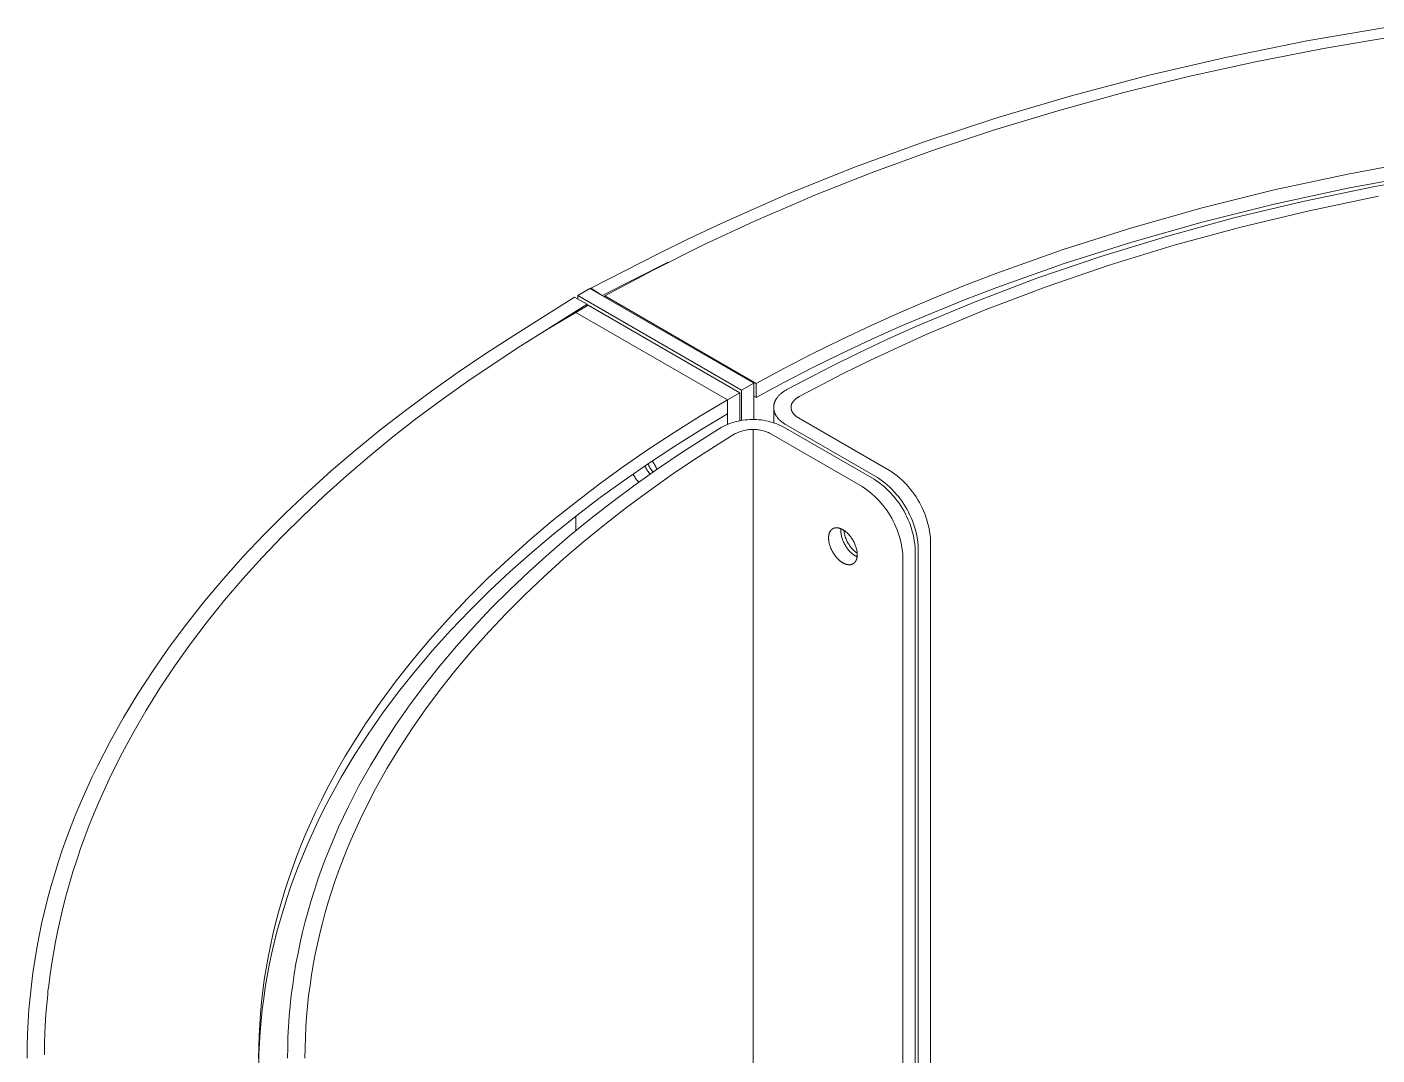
# Model space of a CAD drawing. Header units: millimetres. Extents: x 375 to 2759, y 807 to 2485.
# Drawn here: x 2067 to 2300.1, y 1610 to 1787.6 of the extents above; entities that cross this region are included whole.
import ezdxf

# ---------------------------------------------------------------- set-up
doc = ezdxf.new("R2010")
doc.units = ezdxf.units.MM
doc.layers.add('ZANO_R', color=7, linetype='Continuous', lineweight=0)

msp = doc.modelspace()

# ---------------------------------------------------------------- linework, layer by layer
at = {"layer": 'ZANO_R'}
for p, q in [((2301.96, 1787.63), (2288.03, 1785.22)), ((2290.88, 1783.93), (2302.74, 1785.96)), ((2288.03, 1785.22), (2274.3, 1782.44)), ((2279.16, 1781.63), (2290.88, 1783.93)), ((2274.3, 1782.44), (2260.8, 1779.3)), ((2267.58, 1779.06), (2279.16, 1781.63)), ((2260.8, 1779.3), (2247.57, 1775.82)), ((2256.2, 1776.24), (2267.58, 1779.06)), ((2247.57, 1775.82), (2234.66, 1772)), ((2245.02, 1773.16), (2256.2, 1776.24)), ((2234.66, 1772), (2222.1, 1767.86)), ((2234.07, 1769.84), (2245.02, 1773.16)), ((2223.38, 1766.28), (2234.07, 1769.84)), ((2222.1, 1767.86), (2209.93, 1763.41)), ((2212.98, 1762.5), (2223.38, 1766.28)), ((2209.93, 1763.41), (2198.17, 1758.68)), ((2202.87, 1758.5), (2212.98, 1762.5)), ((2295.11, 1762.23), (2308.01, 1764.62)), ((2282.41, 1759.48), (2295.11, 1762.23)), ((2308.01, 1762.17), (2295.11, 1759.78)), ((2311.77, 1762.24), (2299.47, 1760.04)), ((2198.17, 1758.68), (2186.87, 1753.68)), ((2192.52, 1754.06), (2201.33, 1757.86)), ((2201.33, 1757.86), (2202.87, 1758.5)), ((2269.96, 1756.38), (2282.41, 1759.48)), ((2295.11, 1759.78), (2282.41, 1757.03)), ((2299.47, 1760.04), (2287.35, 1757.51)), ((2288.44, 1755.89), (2300.43, 1758.4)), ((2257.79, 1752.94), (2269.96, 1756.38)), ((2282.41, 1757.03), (2269.96, 1753.93)), ((2287.35, 1757.51), (2275.44, 1754.65)), ((2276.66, 1753.06), (2288.44, 1755.89)), ((2186.87, 1753.68), (2181.39, 1751.09)), ((2183.82, 1750), (2192.52, 1754.06)), ((2269.96, 1753.93), (2257.79, 1750.49)), ((2275.44, 1754.65), (2263.8, 1751.47)), ((2181.39, 1751.09), (2176.03, 1748.43)), ((2245.96, 1749.17), (2257.79, 1752.94)), ((2263.8, 1751.47), (2252.45, 1747.99)), ((2265.14, 1749.92), (2276.66, 1753.06)), ((2175.24, 1745.71), (2183.82, 1750)), ((2234.49, 1745.1), (2245.96, 1749.17)), ((2257.79, 1750.49), (2245.96, 1746.72)), ((2253.92, 1746.48), (2265.14, 1749.92)), ((2164.38, 1742.53), (2176.03, 1748.43)), ((2166.35, 1741.23), (2177.75, 1747)), ((2245.96, 1746.72), (2234.49, 1742.65)), ((2252.45, 1747.99), (2241.43, 1744.22)), ((2243.01, 1742.75), (2253.92, 1746.48)), ((2166.79, 1741.17), (2175.24, 1745.71)), ((2228.91, 1742.95), (2234.49, 1745.1)), ((2241.43, 1744.22), (2230.77, 1740.18)), ((2162.12, 1741.23), (2164.24, 1742.45)), ((2164.24, 1742.45), (2192.52, 1726.12)), ((2164.38, 1742.53), (2166.35, 1741.23)), ((2164.38, 1742.37), (2164.38, 1742.53)), ((2223.43, 1740.73), (2228.91, 1742.95)), ((2234.49, 1742.65), (2228.91, 1740.5)), ((2232.47, 1738.76), (2243.01, 1742.75)), ((2161.56, 1740.94), (2151.09, 1734.35)), ((2153.33, 1733.19), (2163.77, 1739.77)), ((2163.77, 1739.77), (2161.56, 1740.94)), ((2163.93, 1739.56), (2161.81, 1738.33)), ((2162.12, 1741.23), (2162.12, 1740.65)), ((2190.4, 1724.9), (2162.12, 1741.23)), ((2163.77, 1739.47), (2163.77, 1739.77)), ((2190.09, 1724.45), (2163.93, 1739.56)), ((2166.79, 1741.17), (2192.96, 1726.06)), ((2166.79, 1740.98), (2166.79, 1741.17)), ((2218.06, 1738.44), (2223.43, 1740.73)), ((2230.77, 1740.18), (2220.5, 1735.88)), ((2228.91, 1740.5), (2223.43, 1738.28)), ((2157, 1735.47), (2161.81, 1738.33)), ((2161.81, 1738.33), (2161.81, 1738.33)), ((2187.97, 1723.23), (2161.81, 1738.33)), ((2212.8, 1736.08), (2218.06, 1738.44)), ((2223.43, 1738.28), (2218.06, 1735.99)), ((2222.31, 1734.5), (2232.47, 1738.76)), ((2152.29, 1732.53), (2157, 1735.47)), ((2207.66, 1733.66), (2212.8, 1736.08)), ((2218.06, 1735.99), (2212.8, 1733.63)), ((2220.5, 1735.88), (2215.52, 1733.64)), ((2217.39, 1732.29), (2222.31, 1734.5)), ((2146.24, 1731.22), (2151.09, 1734.35)), ((2147.67, 1729.53), (2152.29, 1732.53)), ((2202.63, 1731.19), (2207.66, 1733.66)), ((2212.8, 1733.63), (2207.66, 1731.22)), ((2215.52, 1733.64), (2210.64, 1731.34)), ((2212.57, 1730.02), (2217.39, 1732.29)), ((2141.5, 1728.02), (2146.24, 1731.22)), ((2197.73, 1728.65), (2202.63, 1731.19)), ((2207.66, 1731.22), (2202.63, 1728.74)), ((2210.64, 1731.34), (2205.88, 1728.99)), ((2207.86, 1727.69), (2212.57, 1730.02)), ((2136.87, 1724.75), (2141.5, 1728.02)), ((2143.14, 1726.45), (2147.67, 1729.53)), ((2192.96, 1726.06), (2197.73, 1728.65)), ((2202.63, 1728.74), (2197.73, 1726.2)), ((2205.88, 1728.99), (2201.23, 1726.59)), ((2203.26, 1725.31), (2207.86, 1727.69)), ((2138.73, 1723.31), (2143.14, 1726.45)), ((2192.52, 1726.12), (2190.4, 1724.9)), ((2192.52, 1726.12), (2192.52, 1719.84)), ((2197.73, 1726.2), (2192.96, 1723.61)), ((2192.96, 1723.61), (2192.96, 1726.06)), ((2198.36, 1725.07), (2201.23, 1726.59)), ((2200.38, 1723.79), (2203.26, 1725.31)), ((2132.36, 1721.4), (2136.87, 1724.75)), ((2134.42, 1720.11), (2138.73, 1723.31)), ((2183.34, 1720.46), (2187.97, 1723.22)), ((2190.09, 1724.45), (2187.97, 1723.23)), ((2187.97, 1723.22), (2187.97, 1723.23)), ((2187.97, 1723.22), (2187.97, 1720.78)), ((2190.09, 1719.63), (2190.09, 1724.45)), ((2190.4, 1719.69), (2190.4, 1724.9)), ((2192.52, 1723.86), (2192.96, 1723.61)), ((2196.14, 1722.86), (2196.12, 1722.8)), ((2196.16, 1722.91), (2196.14, 1722.86)), ((2196.18, 1722.96), (2196.16, 1722.91)), ((2196.2, 1723.01), (2196.18, 1722.96)), ((2196.23, 1723.07), (2196.2, 1723.01)), ((2196.25, 1723.12), (2196.23, 1723.07)), ((2196.28, 1723.17), (2196.25, 1723.12)), ((2196.31, 1723.22), (2196.28, 1723.17)), ((2196.34, 1723.27), (2196.31, 1723.22)), ((2196.37, 1723.32), (2196.34, 1723.27)), ((2196.4, 1723.38), (2196.37, 1723.32)), ((2196.43, 1723.43), (2196.4, 1723.38)), ((2196.47, 1723.48), (2196.43, 1723.43)), ((2196.54, 1723.58), (2196.47, 1723.48)), ((2196.62, 1723.68), (2196.54, 1723.58)), ((2196.7, 1723.78), (2196.62, 1723.68)), ((2196.78, 1723.88), (2196.7, 1723.78)), ((2196.87, 1723.97), (2196.78, 1723.88)), ((2196.96, 1724.07), (2196.87, 1723.97)), ((2197.06, 1724.16), (2196.96, 1724.07)), ((2197.16, 1724.25), (2197.06, 1724.16)), ((2197.26, 1724.34), (2197.16, 1724.25)), ((2197.37, 1724.43), (2197.26, 1724.34)), ((2197.49, 1724.52), (2197.37, 1724.43)), ((2197.6, 1724.6), (2197.49, 1724.52)), ((2197.72, 1724.68), (2197.6, 1724.6)), ((2197.84, 1724.77), (2197.72, 1724.68)), ((2197.97, 1724.84), (2197.84, 1724.77)), ((2198.09, 1724.92), (2197.97, 1724.84)), ((2198.22, 1724.99), (2198.09, 1724.92)), ((2198.36, 1725.07), (2198.22, 1724.99)), ((2199.22, 1722.78), (2199.24, 1722.81)), ((2199.24, 1722.81), (2199.26, 1722.85)), ((2199.26, 1722.85), (2199.3, 1722.91)), ((2199.3, 1722.91), (2199.35, 1722.96)), ((2199.35, 1722.96), (2199.4, 1723.02)), ((2199.4, 1723.02), (2199.45, 1723.08)), ((2199.45, 1723.08), (2199.5, 1723.14)), ((2199.5, 1723.14), (2199.55, 1723.2)), ((2199.55, 1723.2), (2199.61, 1723.25)), ((2199.61, 1723.25), (2199.67, 1723.31)), ((2199.67, 1723.31), (2199.73, 1723.36)), ((2199.73, 1723.36), (2199.8, 1723.41)), ((2199.8, 1723.41), (2199.87, 1723.46)), ((2199.87, 1723.46), (2199.93, 1723.51)), ((2199.93, 1723.51), (2200, 1723.56)), ((2200, 1723.56), (2200.08, 1723.61)), ((2200.08, 1723.61), (2200.15, 1723.66)), ((2200.15, 1723.66), (2200.23, 1723.7)), ((2200.23, 1723.7), (2200.3, 1723.75)), ((2200.3, 1723.75), (2200.38, 1723.79)), ((2127.96, 1717.99), (2132.36, 1721.4)), ((2187.97, 1720.78), (2183.38, 1718.03)), ((2187.97, 1719.01), (2187.97, 1720.77)), ((2195.97, 1722.17), (2195.96, 1722.11)), ((2195.96, 1722.11), (2195.96, 1722.06)), ((2195.96, 1722.06), (2195.96, 1722.01)), ((2195.96, 1722.01), (2195.96, 1721.96)), ((2195.96, 1721.96), (2195.96, 1721.9)), ((2195.96, 1721.9), (2195.96, 1721.85)), ((2195.96, 1721.85), (2195.96, 1719.3)), ((2195.96, 1721.85), (2195.96, 1721.8)), ((2195.96, 1721.8), (2195.96, 1721.75)), ((2195.96, 1721.75), (2195.97, 1721.69)), ((2195.98, 1722.27), (2195.97, 1722.22)), ((2195.97, 1722.22), (2195.97, 1722.17)), ((2195.97, 1721.69), (2195.97, 1721.64)), ((2195.97, 1721.64), (2195.98, 1721.59)), ((2195.99, 1722.33), (2195.98, 1722.27)), ((2195.98, 1721.59), (2195.99, 1721.53)), ((2196, 1722.38), (2195.99, 1722.33)), ((2195.99, 1721.53), (2195.99, 1721.48)), ((2195.99, 1721.48), (2196, 1721.43)), ((2196.01, 1722.43), (2196, 1722.38)), ((2196, 1721.43), (2196.02, 1721.37)), ((2196.02, 1722.48), (2196.01, 1722.43)), ((2196.03, 1722.54), (2196.02, 1722.48)), ((2196.02, 1721.37), (2196.03, 1721.32)), ((2196.05, 1722.59), (2196.03, 1722.54)), ((2196.03, 1721.32), (2196.04, 1721.27)), ((2196.04, 1721.27), (2196.06, 1721.21)), ((2196.06, 1722.64), (2196.05, 1722.59)), ((2196.08, 1722.7), (2196.06, 1722.64)), ((2196.06, 1721.21), (2196.07, 1721.16)), ((2196.07, 1721.16), (2196.09, 1721.11)), ((2196.1, 1722.75), (2196.08, 1722.7)), ((2196.09, 1721.11), (2196.11, 1721.05)), ((2196.12, 1722.8), (2196.1, 1722.75)), ((2196.11, 1721.05), (2196.13, 1721)), ((2196.13, 1721), (2196.15, 1720.95)), ((2196.15, 1720.95), (2196.17, 1720.9)), ((2196.17, 1720.9), (2196.19, 1720.84)), ((2196.19, 1720.84), (2196.22, 1720.79)), ((2196.22, 1720.79), (2196.24, 1720.74)), ((2196.24, 1720.74), (2196.27, 1720.69)), ((2196.27, 1720.69), (2196.3, 1720.63)), ((2196.3, 1720.63), (2196.33, 1720.58)), ((2196.33, 1720.58), (2196.36, 1720.53)), ((2196.36, 1720.53), (2196.39, 1720.48)), ((2196.39, 1720.48), (2196.42, 1720.43)), ((2198.96, 1722.07), (2198.97, 1722.1)), ((2198.96, 1722.03), (2198.96, 1722.07)), ((2198.96, 1722), (2198.96, 1722.03)), ((2198.96, 1721.97), (2198.96, 1722)), ((2198.96, 1721.94), (2198.96, 1721.97)), ((2198.96, 1721.91), (2198.96, 1721.94)), ((2198.96, 1721.88), (2198.96, 1721.91)), ((2198.96, 1721.85), (2198.96, 1721.88)), ((2198.96, 1721.81), (2198.96, 1721.85)), ((2198.96, 1721.78), (2198.96, 1721.81)), ((2198.96, 1721.75), (2198.96, 1721.78)), ((2198.97, 1721.72), (2198.96, 1721.75)), ((2198.97, 1722.13), (2198.98, 1722.16)), ((2198.97, 1722.1), (2198.97, 1722.13)), ((2198.97, 1721.69), (2198.97, 1721.72)), ((2198.98, 1721.66), (2198.97, 1721.69)), ((2198.98, 1722.19), (2198.99, 1722.22)), ((2198.98, 1722.16), (2198.98, 1722.19)), ((2198.98, 1721.63), (2198.98, 1721.66)), ((2198.99, 1721.59), (2198.98, 1721.63)), ((2198.99, 1722.25), (2199, 1722.29)), ((2198.99, 1722.22), (2198.99, 1722.25)), ((2199, 1721.56), (2198.99, 1721.59)), ((2199, 1722.29), (2199.01, 1722.32)), ((2199.01, 1721.53), (2199, 1721.56)), ((2199.01, 1722.32), (2199.02, 1722.35)), ((2199.02, 1721.5), (2199.01, 1721.53)), ((2199.02, 1722.35), (2199.03, 1722.38)), ((2199.03, 1721.47), (2199.02, 1721.5)), ((2199.03, 1722.38), (2199.04, 1722.41)), ((2199.04, 1721.44), (2199.03, 1721.47)), ((2199.04, 1722.41), (2199.05, 1722.44)), ((2199.05, 1721.4), (2199.04, 1721.44)), ((2199.05, 1722.44), (2199.06, 1722.47)), ((2199.06, 1721.37), (2199.05, 1721.4)), ((2199.06, 1722.47), (2199.08, 1722.51)), ((2199.07, 1721.34), (2199.06, 1721.37)), ((2199.08, 1721.31), (2199.07, 1721.34)), ((2199.08, 1722.51), (2199.09, 1722.54)), ((2199.1, 1721.28), (2199.08, 1721.31)), ((2199.09, 1722.54), (2199.1, 1722.57)), ((2199.1, 1722.57), (2199.12, 1722.6)), ((2199.11, 1721.25), (2199.1, 1721.28)), ((2199.13, 1721.22), (2199.11, 1721.25)), ((2199.12, 1722.6), (2199.13, 1722.63)), ((2199.13, 1722.63), (2199.15, 1722.66)), ((2199.14, 1721.18), (2199.13, 1721.22)), ((2199.16, 1721.15), (2199.14, 1721.18)), ((2199.15, 1722.66), (2199.17, 1722.69)), ((2199.18, 1721.12), (2199.16, 1721.15)), ((2199.17, 1722.69), (2199.18, 1722.72)), ((2199.18, 1722.72), (2199.2, 1722.75)), ((2199.19, 1721.09), (2199.18, 1721.12)), ((2199.21, 1721.06), (2199.19, 1721.09)), ((2199.2, 1722.75), (2199.22, 1722.78)), ((2199.23, 1721.03), (2199.21, 1721.06)), ((2199.25, 1721), (2199.23, 1721.03)), ((2199.27, 1720.97), (2199.25, 1721)), ((2199.32, 1720.91), (2199.27, 1720.97)), ((2199.36, 1720.85), (2199.32, 1720.91)), ((2199.41, 1720.79), (2199.36, 1720.85)), ((2199.46, 1720.73), (2199.41, 1720.79)), ((2199.51, 1720.68), (2199.46, 1720.73)), ((2199.57, 1720.62), (2199.51, 1720.68)), ((2199.63, 1720.57), (2199.57, 1720.62)), ((2199.69, 1720.51), (2199.63, 1720.57)), ((2199.75, 1720.46), (2199.69, 1720.51)), ((2130.22, 1716.83), (2134.42, 1720.11)), ((2178.8, 1717.61), (2183.34, 1720.46)), ((2186.9, 1718.45), (2184.27, 1716.79)), ((2186.9, 1718.45), (2187.26, 1718.64)), ((2187.26, 1718.64), (2187.61, 1718.81)), ((2187.61, 1718.81), (2187.98, 1718.97)), ((2187.98, 1718.97), (2188.35, 1719.11)), ((2188.35, 1719.11), (2188.72, 1719.24)), ((2188.72, 1719.24), (2189.1, 1719.36)), ((2189.1, 1719.36), (2189.48, 1719.47)), ((2189.48, 1719.47), (2189.87, 1719.56)), ((2189.87, 1719.56), (2190.26, 1719.64)), ((2190.26, 1719.64), (2190.65, 1719.71)), ((2190.65, 1719.71), (2191.04, 1719.76)), ((2191.04, 1719.76), (2191.44, 1719.8)), ((2191.44, 1719.8), (2191.83, 1719.83)), ((2191.83, 1719.83), (2192.23, 1719.84)), ((2192.23, 1719.84), (2192.63, 1719.84)), ((2192.63, 1719.84), (2193.02, 1719.82)), ((2193.02, 1719.82), (2193.42, 1719.79)), ((2193.42, 1719.79), (2193.82, 1719.75)), ((2193.82, 1719.75), (2194.21, 1719.69)), ((2194.21, 1719.69), (2194.6, 1719.62)), ((2194.6, 1719.62), (2194.99, 1719.54)), ((2194.99, 1719.54), (2195.37, 1719.44)), ((2195.37, 1719.44), (2195.75, 1719.33)), ((2195.75, 1719.33), (2196.13, 1719.21)), ((2196.13, 1719.21), (2196.5, 1719.07)), ((2196.42, 1720.43), (2196.45, 1720.38)), ((2196.45, 1720.38), (2196.49, 1720.32)), ((2196.49, 1720.32), (2196.56, 1720.22)), ((2196.5, 1719.07), (2196.87, 1718.92)), ((2196.56, 1720.22), (2196.64, 1720.12)), ((2196.64, 1720.12), (2196.72, 1720.03)), ((2196.72, 1720.03), (2196.81, 1719.93)), ((2196.81, 1719.93), (2196.9, 1719.83)), ((2196.87, 1718.92), (2197.24, 1718.76)), ((2196.9, 1719.83), (2196.99, 1719.74)), ((2196.99, 1719.74), (2197.09, 1719.65)), ((2197.09, 1719.65), (2197.19, 1719.55)), ((2197.19, 1719.55), (2197.29, 1719.47)), ((2197.24, 1718.76), (2197.59, 1718.59)), ((2197.29, 1719.47), (2197.4, 1719.38)), ((2197.4, 1719.38), (2197.52, 1719.29)), ((2197.52, 1719.29), (2197.63, 1719.21)), ((2197.59, 1718.59), (2213.34, 1709.5)), ((2197.63, 1719.21), (2197.75, 1719.13)), ((2197.75, 1719.13), (2197.87, 1719.05)), ((2197.87, 1719.05), (2198, 1718.97)), ((2198, 1718.97), (2198.12, 1718.9)), ((2213.87, 1709.8), (2198.12, 1718.9)), ((2199.82, 1720.41), (2199.75, 1720.46)), ((2199.88, 1720.36), (2199.82, 1720.41)), ((2199.95, 1720.31), (2199.88, 1720.36)), ((2200.02, 1720.26), (2199.95, 1720.31)), ((2200.09, 1720.21), (2200.02, 1720.26)), ((2200.17, 1720.16), (2200.09, 1720.21)), ((2200.24, 1720.12), (2200.17, 1720.16)), ((2200.24, 1720.12), (2215.99, 1711.03)), ((2123.69, 1714.5), (2127.96, 1717.99)), ((2126.14, 1713.5), (2130.22, 1716.83)), ((2174.36, 1714.69), (2178.8, 1717.61)), ((2183.38, 1718.03), (2178.89, 1715.22)), ((2180.1, 1714.11), (2184.27, 1716.79)), ((2186.48, 1715.62), (2189.12, 1717.28)), ((2189.32, 1717.39), (2189.12, 1717.28)), ((2189.54, 1717.49), (2189.32, 1717.39)), ((2189.75, 1717.59), (2189.54, 1717.49)), ((2189.97, 1717.67), (2189.75, 1717.59)), ((2190.2, 1717.75), (2189.97, 1717.67)), ((2190.42, 1717.82), (2190.2, 1717.75)), ((2190.65, 1717.89), (2190.42, 1717.82)), ((2190.88, 1717.94), (2190.65, 1717.89)), ((2191.11, 1717.99), (2190.88, 1717.94)), ((2191.34, 1718.03), (2191.11, 1717.99)), ((2191.58, 1718.06), (2191.34, 1718.03)), ((2191.81, 1718.09), (2191.58, 1718.06)), ((2192.05, 1718.1), (2191.81, 1718.09)), ((2192.28, 1718.11), (2192.05, 1718.1)), ((2192.52, 1718.11), (2192.28, 1718.11)), ((2192.76, 1718.1), (2192.52, 1718.11)), ((2192.99, 1718.08), (2192.76, 1718.1)), ((2193.23, 1718.05), (2192.99, 1718.08)), ((2193.46, 1718.02), (2193.23, 1718.05)), ((2193.69, 1717.98), (2193.46, 1718.02)), ((2193.92, 1717.93), (2193.69, 1717.98)), ((2194.15, 1717.87), (2193.92, 1717.93)), ((2194.38, 1717.81), (2194.15, 1717.87)), ((2194.6, 1717.73), (2194.38, 1717.81)), ((2194.82, 1717.65), (2194.6, 1717.73)), ((2195.04, 1717.56), (2194.82, 1717.65)), ((2195.26, 1717.47), (2195.04, 1717.56)), ((2195.47, 1717.36), (2195.26, 1717.47)), ((2211.22, 1708.27), (2195.47, 1717.36)), ((2119.55, 1710.96), (2123.69, 1714.5)), ((2122.18, 1710.11), (2126.14, 1713.5)), ((2170.03, 1711.7), (2174.36, 1714.69)), ((2178.89, 1715.22), (2174.5, 1712.33)), ((2176.03, 1711.36), (2180.1, 1714.11)), ((2182.36, 1712.97), (2186.48, 1715.62)), ((2165.81, 1708.64), (2170.03, 1711.7)), ((2174.5, 1712.33), (2170.2, 1709.37)), ((2172.05, 1708.55), (2176.03, 1711.36)), ((2173.72, 1711.8), (2173.8, 1711.64)), ((2173.8, 1711.64), (2173.89, 1711.47)), ((2173.89, 1711.47), (2173.98, 1711.3)), ((2173.98, 1711.3), (2174.08, 1711.14)), ((2174.32, 1711.99), (2174.24, 1712.16)), ((2174.41, 1711.82), (2174.32, 1711.99)), ((2174.5, 1711.66), (2174.41, 1711.82)), ((2174.59, 1711.5), (2174.5, 1711.66)), ((2174.69, 1711.34), (2174.59, 1711.5)), ((2174.8, 1711.19), (2174.69, 1711.34)), ((2174.91, 1711.04), (2174.8, 1711.19)), ((2174.99, 1712.66), (2175.1, 1712.51)), ((2175.1, 1712.51), (2175.2, 1712.36)), ((2175.2, 1712.36), (2175.3, 1712.2)), ((2175.3, 1712.2), (2175.39, 1712.04)), ((2175.39, 1712.04), (2175.48, 1711.87)), ((2175.48, 1711.87), (2175.56, 1711.7)), ((2175.56, 1711.7), (2175.64, 1711.53)), ((2175.64, 1711.53), (2175.71, 1711.36)), ((2175.71, 1711.36), (2175.78, 1711.19)), ((2178.33, 1710.25), (2182.36, 1712.97)), ((2115.55, 1707.34), (2119.55, 1710.96)), ((2118.34, 1706.66), (2122.18, 1710.11)), ((2170.2, 1709.37), (2166.02, 1706.34)), ((2171.77, 1710.24), (2171.68, 1710.41)), ((2171.86, 1710.07), (2171.77, 1710.24)), ((2171.96, 1709.9), (2171.86, 1710.07)), ((2172.07, 1709.74), (2171.96, 1709.9)), ((2172.18, 1709.59), (2172.07, 1709.74)), ((2172.29, 1709.43), (2172.18, 1709.59)), ((2172.42, 1709.28), (2172.29, 1709.43)), ((2172.54, 1709.14), (2172.42, 1709.28)), ((2172.67, 1708.99), (2172.54, 1709.14)), ((2174.08, 1711.14), (2174.18, 1710.99)), ((2174.18, 1710.99), (2174.29, 1710.83)), ((2174.29, 1710.83), (2174.4, 1710.68)), ((2174.4, 1710.68), (2174.51, 1710.53)), ((2174.4, 1707.47), (2178.33, 1710.25)), ((2174.51, 1710.53), (2174.64, 1710.39)), ((2175.02, 1710.89), (2174.91, 1711.04)), ((2175.14, 1710.74), (2175.02, 1710.89)), ((2213.79, 1709.19), (2213.34, 1709.5)), ((2214.23, 1708.87), (2213.79, 1709.19)), ((2213.87, 1709.8), (2214.32, 1709.5)), ((2214.66, 1708.54), (2214.23, 1708.87)), ((2214.32, 1709.5), (2214.76, 1709.18)), ((2214.76, 1709.18), (2215.19, 1708.84)), ((2215.19, 1708.84), (2215.6, 1708.49)), ((2215.99, 1711.03), (2216.44, 1710.72)), ((2216.44, 1710.72), (2216.88, 1710.4)), ((2216.88, 1710.4), (2217.31, 1710.07)), ((2217.31, 1710.07), (2217.72, 1709.72)), ((2217.72, 1709.72), (2218.13, 1709.35)), ((2218.13, 1709.35), (2218.52, 1708.98)), ((2218.52, 1708.98), (2218.9, 1708.58)), ((2111.68, 1703.67), (2115.55, 1707.34)), ((2114.63, 1703.15), (2118.34, 1706.66)), ((2161.71, 1705.51), (2165.81, 1708.64)), ((2168.17, 1705.67), (2172.05, 1708.55)), ((2170.56, 1704.62), (2174.4, 1707.47)), ((2211.67, 1707.97), (2211.22, 1708.27)), ((2212.11, 1707.65), (2211.67, 1707.97)), ((2212.53, 1707.31), (2212.11, 1707.65)), ((2212.95, 1706.96), (2212.53, 1707.31)), ((2213.35, 1706.6), (2212.95, 1706.96)), ((2213.74, 1706.22), (2213.35, 1706.6)), ((2215.07, 1708.19), (2214.66, 1708.54)), ((2215.48, 1707.82), (2215.07, 1708.19)), ((2215.87, 1707.45), (2215.48, 1707.82)), ((2215.6, 1708.49), (2216.01, 1708.13)), ((2216.24, 1707.05), (2215.87, 1707.45)), ((2216.01, 1708.13), (2216.4, 1707.75)), ((2216.61, 1706.65), (2216.24, 1707.05)), ((2216.4, 1707.75), (2216.77, 1707.36)), ((2216.96, 1706.23), (2216.61, 1706.65)), ((2216.77, 1707.36), (2217.14, 1706.96)), ((2217.14, 1706.96), (2217.49, 1706.54)), ((2217.49, 1706.54), (2217.82, 1706.11)), ((2218.9, 1708.58), (2219.26, 1708.18)), ((2219.26, 1708.18), (2219.61, 1707.76)), ((2219.61, 1707.76), (2219.94, 1707.34)), ((2219.94, 1707.34), (2220.26, 1706.9)), ((2220.26, 1706.9), (2220.57, 1706.45)), ((2157.73, 1702.31), (2161.71, 1705.51)), ((2166.02, 1706.34), (2161.95, 1703.25)), ((2164.39, 1702.74), (2168.17, 1705.67)), ((2166.82, 1701.72), (2170.56, 1704.62)), ((2214.12, 1705.83), (2213.74, 1706.22)), ((2214.49, 1705.42), (2214.12, 1705.83)), ((2214.83, 1705.01), (2214.49, 1705.42)), ((2215.17, 1704.58), (2214.83, 1705.01)), ((2215.49, 1704.14), (2215.17, 1704.58)), ((2217.29, 1705.8), (2216.96, 1706.23)), ((2217.61, 1705.36), (2217.29, 1705.8)), ((2217.91, 1704.91), (2217.61, 1705.36)), ((2217.82, 1706.11), (2218.14, 1705.67)), ((2218.2, 1704.45), (2217.91, 1704.91)), ((2218.14, 1705.67), (2218.44, 1705.22)), ((2218.47, 1703.98), (2218.2, 1704.45)), ((2218.44, 1705.22), (2218.73, 1704.76)), ((2218.73, 1704.76), (2219, 1704.29)), ((2219, 1704.29), (2219.26, 1703.81)), ((2220.57, 1706.45), (2220.85, 1705.98)), ((2220.85, 1705.98), (2221.13, 1705.51)), ((2221.13, 1705.51), (2221.38, 1705.03)), ((2221.38, 1705.03), (2221.62, 1704.55)), ((2221.62, 1704.55), (2221.84, 1704.05)), ((2107.95, 1699.94), (2111.68, 1703.67)), ((2111.06, 1699.59), (2114.63, 1703.15)), ((2153.87, 1699.05), (2157.73, 1702.31)), ((2161.95, 1703.25), (2158, 1700.09)), ((2160.72, 1699.74), (2164.39, 1702.74)), ((2161.81, 1703.13), (2161.81, 1700.64)), ((2215.79, 1703.69), (2215.49, 1704.14)), ((2216.08, 1703.23), (2215.79, 1703.69)), ((2216.35, 1702.76), (2216.08, 1703.23)), ((2216.61, 1702.28), (2216.35, 1702.76)), ((2216.85, 1701.79), (2216.61, 1702.28)), ((2218.73, 1703.5), (2218.47, 1703.98)), ((2218.97, 1703.01), (2218.73, 1703.5)), ((2219.19, 1702.52), (2218.97, 1703.01)), ((2219.39, 1702.01), (2219.19, 1702.52)), ((2219.26, 1703.81), (2219.5, 1703.32)), ((2219.58, 1701.5), (2219.39, 1702.01)), ((2219.5, 1703.32), (2219.72, 1702.82)), ((2219.72, 1702.82), (2219.92, 1702.32)), ((2219.92, 1702.32), (2220.11, 1701.81)), ((2221.84, 1704.05), (2222.04, 1703.55)), ((2222.04, 1703.55), (2222.23, 1703.03)), ((2222.23, 1703.03), (2222.4, 1702.52)), ((2222.4, 1702.52), (2222.55, 1702)), ((2222.55, 1702), (2222.68, 1701.47)), ((2104.37, 1696.15), (2107.95, 1699.94)), ((2107.62, 1695.98), (2111.06, 1699.59)), ((2158, 1700.09), (2154.18, 1696.87)), ((2157.17, 1696.69), (2160.72, 1699.74)), ((2163.19, 1698.76), (2166.82, 1701.72)), ((2205.44, 1699.49), (2205.45, 1699.55)), ((2205.45, 1699.61), (2205.46, 1699.67)), ((2205.45, 1699.55), (2205.45, 1699.61)), ((2205.46, 1699.73), (2205.47, 1699.8)), ((2205.46, 1699.67), (2205.46, 1699.73)), ((2205.47, 1699.8), (2205.48, 1699.86)), ((2205.48, 1699.86), (2205.49, 1699.92)), ((2205.49, 1699.92), (2205.51, 1699.98)), ((2205.51, 1699.98), (2205.52, 1700.03)), ((2205.52, 1700.03), (2205.54, 1700.09)), ((2205.54, 1700.09), (2205.55, 1700.15)), ((2205.55, 1700.15), (2205.57, 1700.2)), ((2205.57, 1700.2), (2205.59, 1700.26)), ((2205.59, 1700.26), (2205.61, 1700.31)), ((2205.61, 1700.31), (2205.64, 1700.36)), ((2205.64, 1700.36), (2205.66, 1700.42)), ((2205.66, 1700.42), (2205.68, 1700.44)), ((2205.68, 1700.44), (2205.69, 1700.46)), ((2205.69, 1700.46), (2205.7, 1700.49)), ((2205.7, 1700.49), (2205.72, 1700.51)), ((2205.72, 1700.51), (2205.73, 1700.54)), ((2205.73, 1700.54), (2205.75, 1700.56)), ((2205.75, 1700.56), (2205.76, 1700.58)), ((2205.76, 1700.58), (2205.78, 1700.61)), ((2205.78, 1700.61), (2205.79, 1700.63)), ((2205.79, 1700.63), (2205.81, 1700.65)), ((2205.81, 1700.65), (2205.83, 1700.67)), ((2205.83, 1700.67), (2205.84, 1700.69)), ((2205.84, 1700.69), (2205.86, 1700.71)), ((2205.86, 1700.71), (2205.88, 1700.73)), ((2205.88, 1700.73), (2205.9, 1700.75)), ((2205.9, 1700.75), (2205.92, 1700.77)), ((2205.92, 1700.77), (2205.94, 1700.79)), ((2205.94, 1700.79), (2205.95, 1700.81)), ((2205.95, 1700.81), (2205.97, 1700.82)), ((2205.97, 1700.82), (2205.99, 1700.84)), ((2205.99, 1700.84), (2206.01, 1700.86)), ((2206.01, 1700.86), (2206.04, 1700.87)), ((2206.04, 1700.87), (2206.06, 1700.89)), ((2206.06, 1700.89), (2206.08, 1700.91)), ((2206.08, 1700.91), (2206.1, 1700.92)), ((2206.1, 1700.92), (2206.12, 1700.94)), ((2206.12, 1700.94), (2206.14, 1700.95)), ((2206.14, 1700.95), (2206.17, 1700.96)), ((2206.17, 1700.96), (2206.19, 1700.98)), ((2206.19, 1700.98), (2206.21, 1700.99)), ((2206.21, 1700.99), (2206.24, 1701)), ((2206.24, 1701), (2206.26, 1701.01)), ((2206.26, 1701.01), (2206.28, 1701.02)), ((2206.28, 1701.02), (2206.31, 1701.03)), ((2206.31, 1701.03), (2206.33, 1701.04)), ((2206.33, 1701.04), (2206.36, 1701.05)), ((2206.36, 1701.05), (2206.38, 1701.06)), ((2206.38, 1701.06), (2206.41, 1701.07)), ((2206.41, 1701.07), (2206.43, 1701.08)), ((2206.43, 1701.08), (2206.46, 1701.08)), ((2206.46, 1701.08), (2206.48, 1701.09)), ((2206.48, 1701.09), (2206.51, 1701.09)), ((2206.51, 1701.09), (2206.54, 1701.1)), ((2206.54, 1701.1), (2206.56, 1701.11)), ((2206.56, 1701.11), (2206.59, 1701.11)), ((2206.59, 1701.11), (2206.61, 1701.11)), ((2206.61, 1701.11), (2206.64, 1701.12)), ((2206.64, 1701.12), (2206.67, 1701.12)), ((2206.67, 1701.12), (2206.7, 1701.12)), ((2206.7, 1701.12), (2206.72, 1701.12)), ((2206.72, 1701.12), (2206.75, 1701.13)), ((2206.75, 1701.13), (2206.78, 1701.13)), ((2206.78, 1701.13), (2206.81, 1701.13)), ((2206.81, 1701.13), (2206.83, 1701.13)), ((2206.83, 1701.13), (2206.86, 1701.13)), ((2206.86, 1701.13), (2206.89, 1701.12)), ((2206.89, 1701.12), (2206.95, 1701.12)), ((2206.95, 1701.12), (2207, 1701.11)), ((2207, 1701.11), (2207.06, 1701.11)), ((2207.06, 1701.11), (2207.12, 1701.1)), ((2207.12, 1701.1), (2207.18, 1701.09)), ((2207.18, 1701.09), (2207.23, 1701.07)), ((2207.23, 1701.07), (2207.29, 1701.06)), ((2207.29, 1701.06), (2207.35, 1701.04)), ((2207.35, 1701.04), (2207.41, 1701.02)), ((2207.41, 1701.02), (2207.47, 1701)), ((2207.47, 1701), (2207.52, 1700.98)), ((2207.52, 1700.98), (2207.58, 1700.96)), ((2207.56, 1700.68), (2207.57, 1700.77)), ((2207.56, 1700.58), (2207.56, 1700.68)), ((2207.56, 1700.58), (2207.56, 1700.52)), ((2207.56, 1700.52), (2207.56, 1700.46)), ((2207.56, 1700.46), (2207.57, 1700.39)), ((2207.57, 1700.86), (2207.58, 1700.95)), ((2207.57, 1700.77), (2207.57, 1700.86)), ((2207.57, 1700.39), (2207.57, 1700.32)), ((2207.57, 1700.32), (2207.58, 1700.25)), ((2207.58, 1700.96), (2207.64, 1700.93)), ((2207.58, 1700.25), (2207.59, 1700.18)), ((2207.59, 1700.18), (2207.59, 1700.11)), ((2207.59, 1700.11), (2207.6, 1700.04)), ((2207.6, 1700.04), (2207.63, 1699.89)), ((2207.63, 1699.89), (2207.66, 1699.74)), ((2207.64, 1700.93), (2207.69, 1700.91)), ((2207.66, 1699.74), (2207.69, 1699.59)), ((2207.69, 1700.91), (2207.75, 1700.88)), ((2207.69, 1699.59), (2207.74, 1699.43)), ((2207.75, 1700.88), (2207.81, 1700.85)), ((2207.81, 1700.85), (2207.86, 1700.82)), ((2207.86, 1700.82), (2207.92, 1700.79)), ((2207.92, 1700.79), (2207.97, 1700.76)), ((2207.97, 1700.76), (2208.03, 1700.72)), ((2208.03, 1700.72), (2208.08, 1700.69)), ((2208.08, 1700.69), (2208.14, 1700.65)), ((2208.12, 1700.49), (2208.1, 1700.67)), ((2208.15, 1700.3), (2208.12, 1700.49)), ((2208.14, 1700.65), (2208.19, 1700.61)), ((2208.19, 1700.12), (2208.15, 1700.3)), ((2208.19, 1700.61), (2208.25, 1700.57)), ((2208.23, 1699.93), (2208.19, 1700.12)), ((2208.27, 1699.75), (2208.23, 1699.93)), ((2208.25, 1700.57), (2208.31, 1700.53)), ((2208.33, 1699.57), (2208.27, 1699.75)), ((2208.31, 1700.53), (2208.37, 1700.48)), ((2208.39, 1699.39), (2208.33, 1699.57)), ((2208.37, 1700.48), (2208.48, 1700.39)), ((2208.48, 1700.39), (2208.6, 1700.29)), ((2208.6, 1700.29), (2208.71, 1700.18)), ((2208.71, 1700.18), (2208.83, 1700.06)), ((2208.83, 1700.06), (2208.94, 1699.94)), ((2208.94, 1699.94), (2209.05, 1699.81)), ((2209.05, 1699.81), (2209.16, 1699.68)), ((2209.16, 1699.68), (2209.27, 1699.54)), ((2209.27, 1699.54), (2209.37, 1699.4)), ((2217.07, 1701.29), (2216.85, 1701.79)), ((2217.27, 1700.79), (2217.07, 1701.29)), ((2217.46, 1700.28), (2217.27, 1700.79)), ((2217.63, 1699.76), (2217.46, 1700.28)), ((2217.78, 1699.24), (2217.63, 1699.76)), ((2219.75, 1700.99), (2219.58, 1701.5)), ((2219.9, 1700.46), (2219.75, 1700.99)), ((2220.03, 1699.94), (2219.9, 1700.46)), ((2220.14, 1699.41), (2220.03, 1699.94)), ((2220.11, 1701.81), (2220.28, 1701.29)), ((2220.28, 1701.29), (2220.43, 1700.77)), ((2220.43, 1700.77), (2220.56, 1700.24)), ((2220.56, 1700.24), (2220.67, 1699.71)), ((2220.67, 1699.71), (2220.77, 1699.18)), ((2222.68, 1701.47), (2222.79, 1700.94)), ((2222.79, 1700.94), (2222.89, 1700.4)), ((2222.89, 1700.4), (2222.97, 1699.86)), ((2222.97, 1699.86), (2223.02, 1699.32)), ((2150.15, 1695.73), (2153.87, 1699.05)), ((2159.67, 1695.74), (2163.19, 1698.76)), ((2205.44, 1699.42), (2205.44, 1699.49)), ((2205.44, 1699.36), (2205.44, 1699.42)), ((2205.44, 1699.3), (2205.44, 1699.36)), ((2205.44, 1699.23), (2205.44, 1699.3)), ((2205.45, 1699.17), (2205.44, 1699.23)), ((2205.45, 1699.1), (2205.45, 1699.17)), ((2205.46, 1699.03), (2205.45, 1699.1)), ((2205.46, 1698.96), (2205.46, 1699.03)), ((2205.47, 1698.89), (2205.46, 1698.96)), ((2205.48, 1698.82), (2205.47, 1698.89)), ((2205.51, 1698.67), (2205.48, 1698.82)), ((2205.54, 1698.52), (2205.51, 1698.67)), ((2205.57, 1698.36), (2205.54, 1698.52)), ((2205.61, 1698.21), (2205.57, 1698.36)), ((2205.66, 1698.05), (2205.61, 1698.21)), ((2205.72, 1697.89), (2205.66, 1698.05)), ((2205.78, 1697.73), (2205.72, 1697.89)), ((2205.84, 1697.56), (2205.78, 1697.73)), ((2205.92, 1697.4), (2205.84, 1697.56)), ((2205.99, 1697.24), (2205.92, 1697.4)), ((2206.08, 1697.08), (2205.99, 1697.24)), ((2207.74, 1699.43), (2207.78, 1699.27)), ((2207.78, 1699.27), (2207.84, 1699.11)), ((2207.84, 1699.11), (2207.9, 1698.95)), ((2207.9, 1698.95), (2207.97, 1698.79)), ((2207.97, 1698.79), (2208.04, 1698.63)), ((2208.04, 1698.63), (2208.12, 1698.46)), ((2208.12, 1698.46), (2208.2, 1698.3)), ((2208.2, 1698.3), (2208.29, 1698.15)), ((2208.29, 1698.15), (2208.38, 1697.99)), ((2208.38, 1697.99), (2208.48, 1697.84)), ((2208.45, 1699.22), (2208.39, 1699.39)), ((2208.52, 1699.04), (2208.45, 1699.22)), ((2208.48, 1697.84), (2208.58, 1697.69)), ((2208.6, 1698.87), (2208.52, 1699.04)), ((2208.58, 1697.69), (2208.68, 1697.55)), ((2208.68, 1698.7), (2208.6, 1698.87)), ((2208.77, 1698.53), (2208.68, 1698.7)), ((2208.68, 1697.55), (2208.79, 1697.41)), ((2208.87, 1698.37), (2208.77, 1698.53)), ((2208.79, 1697.41), (2208.9, 1697.27)), ((2208.97, 1698.21), (2208.87, 1698.37)), ((2208.9, 1697.27), (2209.01, 1697.15)), ((2209.07, 1698.06), (2208.97, 1698.21)), ((2209.18, 1697.9), (2209.07, 1698.06)), ((2209.3, 1697.75), (2209.18, 1697.9)), ((2209.42, 1697.61), (2209.3, 1697.75)), ((2209.37, 1699.4), (2209.48, 1699.25)), ((2209.54, 1697.47), (2209.42, 1697.61)), ((2209.48, 1699.25), (2209.57, 1699.1)), ((2209.67, 1697.33), (2209.54, 1697.47)), ((2209.57, 1699.1), (2209.67, 1698.94)), ((2209.67, 1698.94), (2209.75, 1698.78)), ((2209.8, 1697.2), (2209.67, 1697.33)), ((2209.75, 1698.78), (2209.84, 1698.62)), ((2209.94, 1697.07), (2209.8, 1697.2)), ((2209.84, 1698.62), (2209.92, 1698.46)), ((2209.92, 1698.46), (2209.99, 1698.3)), ((2209.99, 1698.3), (2210.05, 1698.14)), ((2210.05, 1698.14), (2210.11, 1697.97)), ((2210.11, 1697.97), (2210.17, 1697.81)), ((2210.17, 1697.81), (2210.22, 1697.65)), ((2210.22, 1697.65), (2210.26, 1697.5)), ((2210.26, 1697.5), (2210.3, 1697.34)), ((2210.3, 1697.34), (2210.33, 1697.19)), ((2210.33, 1697.19), (2210.35, 1697.05)), ((2217.91, 1698.71), (2217.78, 1699.24)), ((2218.02, 1698.18), (2217.91, 1698.71)), ((2218.12, 1697.65), (2218.02, 1698.18)), ((2218.19, 1697.11), (2218.12, 1697.65)), ((2220.24, 1698.87), (2220.14, 1699.41)), ((2220.31, 1698.33), (2220.24, 1698.87)), ((2220.37, 1697.79), (2220.31, 1698.33)), ((2220.41, 1697.25), (2220.37, 1697.79)), ((2220.41, 1508.86), (2220.41, 1697.25)), ((2220.77, 1699.18), (2220.84, 1698.64)), ((2220.84, 1698.64), (2220.9, 1698.1)), ((2220.9, 1698.1), (2220.94, 1697.56)), ((2220.94, 1697.56), (2220.94, 1508.55)), ((2223.02, 1699.32), (2223.06, 1698.78)), ((2223.06, 1698.78), (2223.06, 1504.04)), ((2100.94, 1692.31), (2104.37, 1696.15)), ((2104.31, 1692.33), (2107.62, 1695.98)), ((2146.56, 1692.35), (2150.15, 1695.73)), ((2154.18, 1696.87), (2150.48, 1693.58)), ((2153.72, 1693.59), (2157.17, 1696.69)), ((2156.27, 1692.67), (2159.67, 1695.74)), ((2206.17, 1696.92), (2206.08, 1697.08)), ((2206.26, 1696.77), (2206.17, 1696.92)), ((2206.36, 1696.61), (2206.26, 1696.77)), ((2206.46, 1696.47), (2206.36, 1696.61)), ((2206.56, 1696.32), (2206.46, 1696.47)), ((2206.67, 1696.18), (2206.56, 1696.32)), ((2206.78, 1696.05), (2206.67, 1696.18)), ((2206.89, 1695.92), (2206.78, 1696.05)), ((2207, 1695.8), (2206.89, 1695.92)), ((2207.12, 1695.69), (2207, 1695.8)), ((2207.23, 1695.58), (2207.12, 1695.69)), ((2207.35, 1695.48), (2207.23, 1695.58)), ((2207.47, 1695.38), (2207.35, 1695.48)), ((2207.52, 1695.34), (2207.47, 1695.38)), ((2207.58, 1695.29), (2207.52, 1695.34)), ((2207.64, 1695.25), (2207.58, 1695.29)), ((2207.69, 1695.21), (2207.64, 1695.25)), ((2207.75, 1695.18), (2207.69, 1695.21)), ((2207.81, 1695.14), (2207.75, 1695.18)), ((2207.86, 1695.11), (2207.81, 1695.14)), ((2207.92, 1695.07), (2207.86, 1695.11)), ((2207.97, 1695.04), (2207.92, 1695.07)), ((2208.03, 1695.01), (2207.97, 1695.04)), ((2208.08, 1694.98), (2208.03, 1695.01)), ((2208.14, 1694.96), (2208.08, 1694.98)), ((2208.19, 1694.93), (2208.14, 1694.96)), ((2208.25, 1694.91), (2208.19, 1694.93)), ((2208.31, 1694.88), (2208.25, 1694.91)), ((2208.37, 1694.86), (2208.31, 1694.88)), ((2208.42, 1694.84), (2208.37, 1694.86)), ((2208.48, 1694.82), (2208.42, 1694.84)), ((2209.01, 1697.15), (2209.13, 1697.02)), ((2209.13, 1697.02), (2209.24, 1696.91)), ((2209.24, 1696.91), (2209.36, 1696.8)), ((2209.36, 1696.8), (2209.47, 1696.7)), ((2209.47, 1696.7), (2209.59, 1696.61)), ((2209.55, 1694.84), (2209.52, 1694.83)), ((2209.57, 1694.85), (2209.55, 1694.84)), ((2209.6, 1694.86), (2209.57, 1694.85)), ((2209.59, 1696.61), (2209.64, 1696.56)), ((2209.62, 1694.88), (2209.6, 1694.86)), ((2209.64, 1694.89), (2209.62, 1694.88)), ((2209.64, 1696.56), (2209.7, 1696.52)), ((2209.67, 1694.9), (2209.64, 1694.89)), ((2209.69, 1694.91), (2209.67, 1694.9)), ((2209.71, 1694.93), (2209.69, 1694.91)), ((2209.7, 1696.52), (2209.76, 1696.48)), ((2209.73, 1694.94), (2209.71, 1694.93)), ((2209.75, 1694.96), (2209.73, 1694.94)), ((2209.78, 1694.97), (2209.75, 1694.96)), ((2209.76, 1696.48), (2209.81, 1696.44)), ((2209.8, 1694.99), (2209.78, 1694.97)), ((2209.82, 1695), (2209.8, 1694.99)), ((2209.81, 1696.44), (2209.87, 1696.4)), ((2209.84, 1695.02), (2209.82, 1695)), ((2209.86, 1695.04), (2209.84, 1695.02)), ((2209.88, 1695.06), (2209.86, 1695.04)), ((2209.87, 1696.4), (2209.93, 1696.36)), ((2209.9, 1695.07), (2209.88, 1695.06)), ((2209.92, 1695.09), (2209.9, 1695.07)), ((2209.93, 1695.11), (2209.92, 1695.09)), ((2209.93, 1696.36), (2209.98, 1696.33)), ((2209.95, 1695.13), (2209.93, 1695.11)), ((2210.09, 1696.95), (2209.94, 1697.07)), ((2209.97, 1695.15), (2209.95, 1695.13)), ((2209.99, 1695.17), (2209.97, 1695.15)), ((2209.98, 1696.33), (2210.04, 1696.3)), ((2210, 1695.19), (2209.99, 1695.17)), ((2210.02, 1695.21), (2210, 1695.19)), ((2210.04, 1695.24), (2210.02, 1695.21)), ((2210.04, 1696.3), (2210.12, 1696.25)), ((2210.05, 1695.26), (2210.04, 1695.24)), ((2210.07, 1695.28), (2210.05, 1695.26)), ((2210.08, 1695.3), (2210.07, 1695.28)), ((2210.1, 1695.33), (2210.08, 1695.3)), ((2210.23, 1696.83), (2210.09, 1696.95)), ((2210.11, 1695.35), (2210.1, 1695.33)), ((2210.13, 1695.37), (2210.11, 1695.35)), ((2210.12, 1696.25), (2210.2, 1696.21)), ((2210.14, 1695.4), (2210.13, 1695.37)), ((2210.16, 1695.42), (2210.14, 1695.4)), ((2210.17, 1695.45), (2210.16, 1695.42)), ((2210.19, 1695.5), (2210.17, 1695.45)), ((2210.22, 1695.55), (2210.19, 1695.5)), ((2210.2, 1696.21), (2210.28, 1696.17)), ((2210.24, 1695.6), (2210.22, 1695.55)), ((2210.38, 1696.72), (2210.23, 1696.83)), ((2210.26, 1695.66), (2210.24, 1695.6)), ((2210.28, 1695.71), (2210.26, 1695.66)), ((2210.28, 1696.17), (2210.37, 1696.13)), ((2210.3, 1695.77), (2210.28, 1695.71)), ((2210.31, 1695.83), (2210.3, 1695.77)), ((2210.33, 1695.89), (2210.31, 1695.83)), ((2210.34, 1695.95), (2210.33, 1695.89)), ((2210.35, 1696.01), (2210.34, 1695.95)), ((2210.35, 1697.05), (2210.36, 1696.97)), ((2210.36, 1696.07), (2210.35, 1696.01)), ((2210.36, 1696.97), (2210.37, 1696.9)), ((2210.37, 1696.13), (2210.36, 1696.07)), ((2210.37, 1696.9), (2210.37, 1696.83)), ((2210.37, 1696.83), (2210.38, 1696.77)), ((2210.38, 1696.25), (2210.37, 1696.19)), ((2210.37, 1696.19), (2210.37, 1696.13)), ((2210.38, 1696.77), (2210.39, 1696.7)), ((2210.39, 1696.31), (2210.38, 1696.25)), ((2210.39, 1696.7), (2210.39, 1696.63)), ((2210.39, 1696.63), (2210.39, 1696.57)), ((2210.39, 1696.57), (2210.39, 1696.5)), ((2210.39, 1696.5), (2210.39, 1696.44)), ((2210.39, 1696.44), (2210.39, 1696.38)), ((2210.39, 1696.38), (2210.39, 1696.31)), ((2218.25, 1696.57), (2218.19, 1697.11)), ((2218.29, 1696.02), (2218.25, 1696.57)), ((2218.29, 1510.09), (2218.29, 1696.02)), ((2150.48, 1693.58), (2146.91, 1690.24)), ((2150.4, 1690.43), (2153.72, 1693.59)), ((2152.98, 1689.55), (2156.27, 1692.67)), ((2208.54, 1694.81), (2208.48, 1694.82)), ((2208.6, 1694.79), (2208.54, 1694.81)), ((2208.65, 1694.78), (2208.6, 1694.79)), ((2208.71, 1694.77), (2208.65, 1694.78)), ((2208.77, 1694.76), (2208.71, 1694.77)), ((2208.83, 1694.75), (2208.77, 1694.76)), ((2208.88, 1694.74), (2208.83, 1694.75)), ((2208.94, 1694.74), (2208.88, 1694.74)), ((2208.97, 1694.74), (2208.94, 1694.74)), ((2209, 1694.74), (2208.97, 1694.74)), ((2209.02, 1694.74), (2209, 1694.74)), ((2209.05, 1694.74), (2209.02, 1694.74)), ((2209.08, 1694.74), (2209.05, 1694.74)), ((2209.11, 1694.74), (2209.08, 1694.74)), ((2209.14, 1694.74), (2209.11, 1694.74)), ((2209.16, 1694.74), (2209.14, 1694.74)), ((2209.19, 1694.75), (2209.16, 1694.74)), ((2209.22, 1694.75), (2209.19, 1694.75)), ((2209.24, 1694.75), (2209.22, 1694.75)), ((2209.27, 1694.76), (2209.24, 1694.75)), ((2209.3, 1694.76), (2209.27, 1694.76)), ((2209.32, 1694.77), (2209.3, 1694.76)), ((2209.35, 1694.77), (2209.32, 1694.77)), ((2209.37, 1694.78), (2209.35, 1694.77)), ((2209.4, 1694.79), (2209.37, 1694.78)), ((2209.43, 1694.8), (2209.4, 1694.79)), ((2209.45, 1694.8), (2209.43, 1694.8)), ((2209.48, 1694.81), (2209.45, 1694.8)), ((2209.5, 1694.82), (2209.48, 1694.81)), ((2209.52, 1694.83), (2209.5, 1694.82)), ((2097.66, 1688.42), (2100.94, 1692.31)), ((2101.15, 1688.62), (2104.31, 1692.33)), ((2143.11, 1688.91), (2146.56, 1692.35)), ((2146.91, 1690.24), (2143.48, 1686.84)), ((2147.2, 1687.22), (2150.4, 1690.43)), ((2094.54, 1684.49), (2097.66, 1688.42)), ((2098.13, 1684.88), (2101.15, 1688.62)), ((2139.8, 1685.42), (2143.11, 1688.91)), ((2149.81, 1686.38), (2152.98, 1689.55)), ((2143.48, 1686.84), (2140.18, 1683.39)), ((2144.12, 1683.97), (2147.2, 1687.22)), ((2146.77, 1683.16), (2149.81, 1686.38)), ((2091.58, 1680.51), (2094.54, 1684.49)), ((2095.26, 1681.09), (2098.13, 1684.88)), ((2136.63, 1681.88), (2139.8, 1685.42)), ((2140.18, 1683.39), (2137.03, 1679.9)), ((2141.17, 1680.67), (2144.12, 1683.97)), ((2092.53, 1677.27), (2095.26, 1681.09)), ((2133.62, 1678.3), (2136.63, 1681.88)), ((2143.85, 1679.89), (2146.77, 1683.16)), ((2088.78, 1676.49), (2091.58, 1680.51)), ((2137.03, 1679.9), (2134.03, 1676.35)), ((2138.35, 1677.33), (2141.17, 1680.67)), ((2141.07, 1676.59), (2143.85, 1679.89)), ((2086.14, 1672.43), (2088.78, 1676.49)), ((2089.96, 1673.41), (2092.53, 1677.27)), ((2130.75, 1674.67), (2133.62, 1678.3)), ((2134.03, 1676.35), (2131.17, 1672.76)), ((2135.67, 1673.95), (2138.35, 1677.33)), ((2138.41, 1673.24), (2141.07, 1676.59)), ((2128.05, 1670.99), (2130.75, 1674.67)), ((2133.12, 1670.53), (2135.67, 1673.95)), ((2083.67, 1668.35), (2086.14, 1672.43)), ((2087.54, 1669.52), (2089.96, 1673.41)), ((2131.17, 1672.76), (2128.47, 1669.13)), ((2135.89, 1669.86), (2138.41, 1673.24)), ((2085.27, 1665.61), (2087.54, 1669.52)), ((2125.5, 1667.28), (2128.05, 1670.99)), ((2130.72, 1667.07), (2133.12, 1670.53)), ((2133.51, 1666.45), (2135.89, 1669.86)), ((2081.37, 1664.23), (2083.67, 1668.35)), ((2123.11, 1663.54), (2125.5, 1667.28)), ((2128.47, 1669.13), (2125.92, 1665.46)), ((2128.45, 1663.59), (2130.72, 1667.07)), ((2083.15, 1661.67), (2085.27, 1665.61)), ((2125.92, 1665.46), (2123.53, 1661.76)), ((2131.27, 1663), (2133.51, 1666.45)), ((2079.23, 1660.08), (2081.37, 1664.23)), ((2121.98, 1661.66), (2123.11, 1663.54)), ((2126.33, 1660.07), (2128.45, 1663.59)), ((2129.17, 1659.52), (2131.27, 1663)), ((2078.23, 1658), (2079.23, 1660.08)), ((2081.2, 1657.7), (2083.15, 1661.67)), ((2120.88, 1659.76), (2121.98, 1661.66)), ((2123.53, 1661.76), (2121.29, 1658.03)), ((2124.35, 1656.53), (2126.33, 1660.07)), ((2077.27, 1655.91), (2078.23, 1658)), ((2079.4, 1653.72), (2081.2, 1657.7)), ((2118.82, 1655.96), (2119.83, 1657.87)), ((2119.83, 1657.87), (2120.88, 1659.76)), ((2121.29, 1658.03), (2120.23, 1656.16)), ((2127.21, 1656.02), (2129.17, 1659.52)), ((2076.35, 1653.82), (2077.27, 1655.91)), ((2117.85, 1654.05), (2118.82, 1655.96)), ((2120.23, 1656.16), (2119.22, 1654.27)), ((2122.51, 1652.97), (2124.35, 1656.53)), ((2125.4, 1652.5), (2127.21, 1656.02)), ((2075.48, 1651.72), (2076.35, 1653.82)), ((2078.56, 1651.73), (2079.4, 1653.72)), ((2116.92, 1652.14), (2117.85, 1654.05)), ((2119.22, 1654.27), (2118.24, 1652.38)), ((2121.65, 1651.18), (2122.51, 1652.97)), ((2074.65, 1649.62), (2075.48, 1651.72)), ((2077.76, 1649.73), (2078.56, 1651.73)), ((2116.03, 1650.22), (2116.92, 1652.14)), ((2118.24, 1652.38), (2117.3, 1650.49)), ((2120.83, 1649.39), (2121.65, 1651.18)), ((2123.73, 1648.95), (2124.55, 1650.73)), ((2124.55, 1650.73), (2125.4, 1652.5)), ((2073.86, 1647.52), (2074.65, 1649.62)), ((2077, 1647.72), (2077.76, 1649.73)), ((2114.39, 1646.36), (2115.19, 1648.29)), ((2115.19, 1648.29), (2116.03, 1650.22)), ((2116.41, 1648.59), (2115.55, 1646.69)), ((2117.3, 1650.49), (2116.41, 1648.59)), ((2120.04, 1647.59), (2120.83, 1649.39)), ((2122.95, 1647.18), (2123.73, 1648.95)), ((2073.11, 1645.41), (2073.86, 1647.52)), ((2076.28, 1645.72), (2077, 1647.72)), ((2113.62, 1644.43), (2114.39, 1646.36)), ((2115.55, 1646.69), (2114.74, 1644.78)), ((2119.29, 1645.79), (2120.04, 1647.59)), ((2122.21, 1645.39), (2122.95, 1647.18)), ((2072.41, 1643.3), (2073.11, 1645.41)), ((2074.95, 1641.7), (2075.6, 1643.71)), ((2075.6, 1643.71), (2076.28, 1645.72)), ((2112.9, 1642.5), (2113.62, 1644.43)), ((2114.74, 1644.78), (2113.97, 1642.87)), ((2117.9, 1642.18), (2118.57, 1643.98)), ((2118.57, 1643.98), (2119.29, 1645.79)), ((2120.83, 1641.82), (2121.5, 1643.61)), ((2121.5, 1643.61), (2122.21, 1645.39)), ((2071.75, 1641.19), (2072.41, 1643.3)), ((2074.35, 1639.68), (2074.95, 1641.7)), ((2112.23, 1640.56), (2112.9, 1642.5)), ((2113.97, 1642.87), (2113.24, 1640.95)), ((2117.26, 1640.37), (2117.9, 1642.18)), ((2120.2, 1640.03), (2120.83, 1641.82)), ((2070.57, 1636.96), (2071.14, 1639.08)), ((2071.14, 1639.08), (2071.75, 1641.19)), ((2073.79, 1637.67), (2074.35, 1639.68)), ((2111.59, 1638.62), (2112.23, 1640.56)), ((2112.54, 1639.04), (2111.89, 1637.11)), ((2113.24, 1640.95), (2112.54, 1639.04)), ((2116.65, 1638.55), (2117.26, 1640.37)), ((2119.6, 1638.24), (2120.2, 1640.03)), ((2070.04, 1634.84), (2070.57, 1636.96)), ((2073.27, 1635.66), (2073.79, 1637.67)), ((2110.44, 1634.73), (2111, 1636.67)), ((2111, 1636.67), (2111.59, 1638.62)), ((2111.89, 1637.11), (2111.29, 1635.19)), ((2115.56, 1634.92), (2116.09, 1636.74)), ((2116.09, 1636.74), (2116.65, 1638.55)), ((2119.04, 1636.44), (2119.6, 1638.24)), ((2069.55, 1632.73), (2070.04, 1634.84)), ((2072.78, 1633.64), (2073.27, 1635.66)), ((2109.93, 1632.79), (2110.44, 1634.73)), ((2111.29, 1635.19), (2110.72, 1633.27)), ((2115.07, 1633.1), (2115.56, 1634.92)), ((2118.03, 1632.85), (2118.52, 1634.64)), ((2118.52, 1634.64), (2119.04, 1636.44)), ((2069.11, 1630.61), (2069.55, 1632.73)), ((2072.34, 1631.63), (2072.78, 1633.64)), ((2109.46, 1630.84), (2109.93, 1632.79)), ((2110.72, 1633.27), (2110.19, 1631.34)), ((2114.61, 1631.28), (2115.07, 1633.1)), ((2117.58, 1631.05), (2118.03, 1632.85)), ((2068.71, 1628.49), (2069.11, 1630.61)), ((2071.57, 1627.6), (2071.93, 1629.61)), ((2071.93, 1629.61), (2072.34, 1631.63)), ((2109.04, 1628.89), (2109.46, 1630.84)), ((2110.19, 1631.34), (2109.71, 1629.42)), ((2114.2, 1629.46), (2114.61, 1631.28)), ((2117.17, 1629.25), (2117.58, 1631.05)), ((2068.35, 1626.38), (2068.71, 1628.49)), ((2071.24, 1625.58), (2071.57, 1627.6)), ((2108.65, 1626.95), (2109.04, 1628.89)), ((2109.26, 1627.49), (2108.86, 1625.57)), ((2109.71, 1629.42), (2109.26, 1627.49)), ((2113.47, 1625.83), (2113.82, 1627.65)), ((2113.82, 1627.65), (2114.2, 1629.46)), ((2116.46, 1625.65), (2116.8, 1627.45)), ((2116.8, 1627.45), (2117.17, 1629.25)), ((2068.04, 1624.26), (2068.35, 1626.38)), ((2070.95, 1623.57), (2071.24, 1625.58)), ((2108, 1623.06), (2108.31, 1625.01)), ((2108.31, 1625.01), (2108.65, 1626.95)), ((2108.86, 1625.57), (2108.49, 1623.64)), ((2113.17, 1624.01), (2113.47, 1625.83)), ((2116.15, 1623.85), (2116.46, 1625.65)), ((2067.77, 1622.15), (2068.04, 1624.26)), ((2070.71, 1621.56), (2070.95, 1623.57)), ((2107.74, 1621.12), (2108, 1623.06)), ((2108.49, 1623.64), (2108.17, 1621.72)), ((2112.9, 1622.19), (2113.17, 1624.01)), ((2115.89, 1622.05), (2116.15, 1623.85)), ((2067.54, 1620.04), (2067.77, 1622.15)), ((2070.3, 1617.18), (2070.59, 1620.46)), ((2070.59, 1620.46), (2070.64, 1620.99)), ((2070.59, 1620.46), (2070.59, 1620.46)), ((2070.64, 1621.01), (2070.7, 1621.51)), ((2070.64, 1620.99), (2070.64, 1621.01)), ((2070.7, 1621.51), (2070.71, 1621.56)), ((2107.52, 1619.18), (2107.74, 1621.12)), ((2108.17, 1621.72), (2107.89, 1619.79)), ((2112.46, 1618.56), (2112.66, 1620.38)), ((2112.66, 1620.38), (2112.9, 1622.19)), ((2115.46, 1618.46), (2115.65, 1620.26)), ((2115.65, 1620.26), (2115.89, 1622.05)), ((2067.21, 1615.83), (2067.35, 1617.93)), ((2067.35, 1617.93), (2067.54, 1620.04)), ((2107.34, 1617.24), (2107.52, 1619.18)), ((2107.89, 1619.79), (2107.64, 1617.87)), ((2112.3, 1616.75), (2112.46, 1618.56)), ((2115.3, 1616.67), (2115.46, 1618.46)), ((2067.1, 1613.72), (2067.21, 1615.83)), ((2070.11, 1613.89), (2070.3, 1617.18)), ((2107.2, 1615.31), (2107.34, 1617.24)), ((2107.44, 1615.95), (2107.28, 1614.03)), ((2107.64, 1617.87), (2107.44, 1615.95)), ((2112.18, 1614.94), (2112.3, 1616.75)), ((2115.18, 1614.88), (2115.3, 1616.67)), ((2067.04, 1611.62), (2067.1, 1613.72)), ((2070.08, 1613.16), (2070.09, 1613.35)), ((2070.09, 1613.35), (2070.1, 1613.68)), ((2070.1, 1613.68), (2070.11, 1613.89)), ((2107.04, 1611.45), (2107.1, 1613.38)), ((2107.1, 1613.38), (2107.2, 1615.31)), ((2107.28, 1614.03), (2107.16, 1612.12)), ((2112.09, 1613.13), (2112.18, 1614.94)), ((2115.09, 1613.09), (2115.18, 1614.88)), ((2067.02, 1609.53), (2067.04, 1611.62)), ((2070.03, 1611.16), (2070.04, 1611.6)), ((2070.03, 1611.09), (2070.03, 1611.16)), ((2070.03, 1610.62), (2070.03, 1611.09)), ((2070.04, 1611.71), (2070.05, 1612.12)), ((2070.04, 1611.6), (2070.04, 1611.71)), ((2070.05, 1612.25), (2070.07, 1612.64)), ((2070.05, 1612.12), (2070.05, 1612.25)), ((2070.07, 1612.8), (2070.08, 1613.16)), ((2070.07, 1612.64), (2070.07, 1612.8)), ((2107.02, 1609.53), (2107.04, 1611.45)), ((2107.16, 1612.12), (2107.07, 1610.21)), ((2112.02, 1609.53), (2112.04, 1611.33)), ((2112.04, 1611.33), (2112.09, 1613.13)), ((2115.02, 1609.53), (2115.04, 1611.31)), ((2115.04, 1611.31), (2115.09, 1613.09)), ((2070.02, 1610.57), (2070.03, 1610.62)), ((2070.02, 1610.07), (2070.02, 1610.57)), ((2070.02, 1610.05), (2070.02, 1610.07)), ((2107.07, 1610.21), (2107.03, 1608.3))]:
    msp.add_line(p, q, dxfattribs=at)
msp.add_lwpolyline([(2192.4, 1718.11), (2192.4, 1500.95)], dxfattribs=at)

doc.saveas('drawing.dxf')
